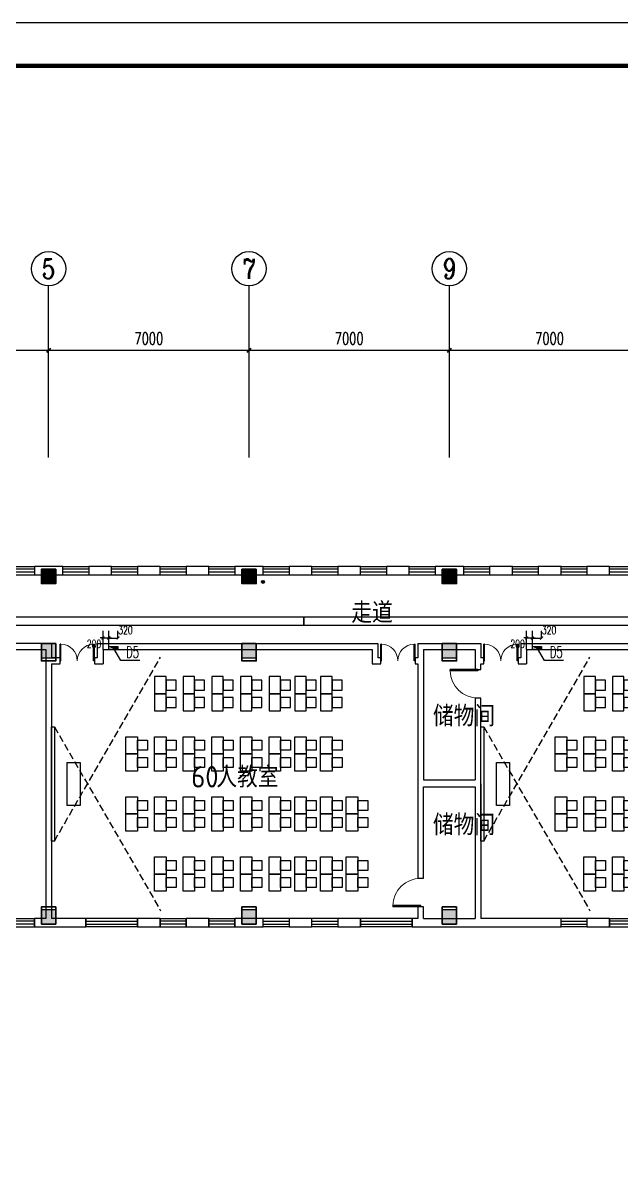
# Model space of a CAD drawing. Extents: x 0 to 302064749, y -59725395 to 1524223.
# Drawn here: x 209361080 to 211451080, y -15471782 to -11473410 of the extents above; entities that cross this region are included whole.
import ezdxf
from ezdxf.enums import TextEntityAlignment as Align

# ---------------------------------------------------------------- set-up
doc = ezdxf.new("R2010")
doc.units = 0
doc.header["$LTSCALE"] = 1000
doc.linetypes.add('DASH', pattern=[0.35, 0.25, -0.1])
for name, color, linetype in [('0-底图', 7, 'Continuous'), ('AXIS', 3, 'Continuous'), ('AXIS_TEXT', 7, 'Continuous'), ('BTTK', 7, 'Continuous'), ('CABLETRAY', 4, 'Continuous'), ('COLU', 7, 'Continuous'), ('COLU_HATCH', 251, 'Continuous'), ('DOOR_FIRE', 4, 'Continuous'), ('PUB_TEXT', 7, 'Continuous'), ('PUB_TITLE', 4, 'Continuous'), ('TEXT', 7, 'Continuous'), ('WALL', 2, 'Continuous'), ('WINDOW', 4, 'Continuous'), ('家具', 8, 'Continuous'), ('排水', 153, 'Continuous'), ('电洞建筑', 20, 'Continuous')]:
    doc.layers.add(name, color=color, linetype=linetype)
doc.layers.add('砼柱', color=2, linetype='Continuous', lineweight=35)
doc.styles.add('_TCH_AXIS', font='COMPLEX', dxfattribs={"bigfont": 'GBCBIG'})
doc.styles.add('_TEL_DIM', font='simplex.shx', dxfattribs={"width": 0.8, "height": 3.5, "bigfont": 'gbcbig.shx'})
doc.styles.add('A_DIM_T3', font='simplex.shx', dxfattribs={"width": 0.7, "bigfont": 'gbcbig.shx'})
doc.styles.add('COMPLEX', font='COMPLEX')
doc.styles.add('HZ(TK)', font='geniso.shx', dxfattribs={"width": 0.9, "bigfont": 'hztxt.shx'})
doc.styles.get("Standard").update_dxf_attribs({"font": 'geniso.shx', "bigfont": 'hztxt.shx'})
doc.dimstyles.new('_TCH_ARCH&&100', dxfattribs={"dimtxt": 280, "dimasz": 100, "dimexe": 250, "dimexo": 300, "dimgap": 135, "dimtad": 1, "dimdec": 0, "dimzin": 0, "dimdsep": 46, "dimtxsty": 'A_DIM_T3', "dimblk": 'ARCHTICK', "dimcen": 0.09, "dimclrt": 7, "dimazin": 2, "dimtfac": 1, "dimtdec": 0, "dimtix": 1, "dimtmove": 2, "dimatfit": 3, "dimfxl": 150, "dimtolj": 1, "dimtzin": 0, "dimarcsym": 0})
doc.dimstyles.new('_TCH_ARCH&&150', dxfattribs={"dimtxt": 420, "dimasz": 150, "dimexe": 375, "dimexo": 450, "dimgap": 202.5, "dimtad": 1, "dimdec": 0, "dimzin": 0, "dimdsep": 46, "dimtxsty": 'A_DIM_T3', "dimblk": 'ARCHTICK', "dimcen": 0.09, "dimclrt": 7, "dimazin": 2, "dimtfac": 1, "dimtdec": 0, "dimtix": 1, "dimtmove": 2, "dimatfit": 3, "dimfxl": 150, "dimtolj": 1, "dimtzin": 0, "dimarcsym": 0})

# ---------------------------------------------------------------- blocks, each defined once
blk = doc.blocks.new('vhtemplate_2020年新竖式图框_A0')
at = {"layer": 'PUB_TITLE', "color": 7}
blk.add_lwpolyline([(0, 0), (1189, 0), (1189, 841), (0, 841)], close=True, dxfattribs=at)
at = {"layer": 'PUB_TITLE', "const_width": 1}
blk.add_lwpolyline([(25, 10), (1179, 10), (1179, 831), (25, 831)], close=True, dxfattribs=at)
at = {"layer": 'BTTK', "color": 4, "style": 'HZ(TK)', "width": 0.9}
for tag, p in [('合作单位', (1144, 743.5)), ('建设单位', (1144, 209.5)), ('工程名称', (1144, 176.5)), ('子项名称', (1154, 160)), ('图纸名称', (1144, 141))]:
    blk.add_attdef(tag, text='', height=3.5, dxfattribs=at).set_placement(p, align=Align.MIDDLE_CENTER)
for tag, p in [('注册证书号', (1156.5, 309.01)), ('注册印章号', (1156.5, 301.01)), ('设计号', (1154, 193)), ('图别', (1137.75, 34)), ('图号', (1170.25, 34)), ('版本号', (1137.75, 26)), ('日期', (1170.25, 26))]:
    blk.add_attdef(tag, text='', height=3.5, dxfattribs=at).set_placement(p, align=Align.MIDDLE)
blk = doc.blocks.new('js')
at = {"layer": '家具', "linetype": 'DASH'}
for points in [[(569568, 805988), (573281, 812418)], [(569568, 809988), (573281, 803558)]]:
    blk.add_lwpolyline(points, dxfattribs=at)
at = {"layer": '家具'}
for points in [[(573068, 811738), (573068, 811138), (573468, 811138), (573468, 811738)], [(574068, 811738), (574068, 811138), (574468, 811138), (574468, 811738)], [(575068, 811738), (575068, 811138), (575468, 811138), (575468, 811738)], [(576068, 811738), (576068, 811138), (576468, 811138), (576468, 811738)], [(577068, 811738), (577068, 811138), (577468, 811138), (577468, 811738)], [(577968, 811738), (577968, 811138), (578368, 811138), (578368, 811738)], [(578868, 811738), (578868, 811138), (579268, 811138), (579268, 811738)], [(573468, 811613), (573468, 811263), (573818, 811263), (573818, 811613)], [(574468, 811613), (574468, 811263), (574818, 811263), (574818, 811613)], [(575468, 811613), (575468, 811263), (575818, 811263), (575818, 811613)], [(576468, 811613), (576468, 811263), (576818, 811263), (576818, 811613)], [(577468, 811613), (577468, 811263), (577818, 811263), (577818, 811613)], [(578368, 811613), (578368, 811263), (578718, 811263), (578718, 811613)], [(579268, 811613), (579268, 811263), (579618, 811263), (579618, 811613)], [(573068, 811138), (573068, 810538), (573468, 810538), (573468, 811138)], [(573468, 811013), (573468, 810663), (573818, 810663), (573818, 811013)], [(574068, 811138), (574068, 810538), (574468, 810538), (574468, 811138)], [(574468, 811013), (574468, 810663), (574818, 810663), (574818, 811013)], [(575068, 811138), (575068, 810538), (575468, 810538), (575468, 811138)], [(575468, 811013), (575468, 810663), (575818, 810663), (575818, 811013)], [(576068, 811138), (576068, 810538), (576468, 810538), (576468, 811138)], [(576468, 811013), (576468, 810663), (576818, 810663), (576818, 811013)], [(577068, 811138), (577068, 810538), (577468, 810538), (577468, 811138)], [(577468, 811013), (577468, 810663), (577818, 810663), (577818, 811013)], [(577968, 811138), (577968, 810538), (578368, 810538), (578368, 811138)], [(578368, 811013), (578368, 810663), (578718, 810663), (578718, 811013)], [(578868, 811138), (578868, 810538), (579268, 810538), (579268, 811138)], [(579268, 811013), (579268, 810663), (579618, 810663), (579618, 811013)], [(569468, 805988), (569468, 809988), (569568, 809988), (569568, 805988)], [(572068, 809038), (572068, 809638), (572468, 809638), (572468, 809038)], [(572468, 809163), (572468, 809513), (572818, 809513), (572818, 809163)], [(573068, 809038), (573068, 809638), (573468, 809638), (573468, 809038)], [(573468, 809163), (573468, 809513), (573818, 809513), (573818, 809163)], [(574068, 809038), (574068, 809638), (574468, 809638), (574468, 809038)], [(574468, 809163), (574468, 809513), (574818, 809513), (574818, 809163)], [(575068, 809038), (575068, 809638), (575468, 809638), (575468, 809038)], [(575468, 809163), (575468, 809513), (575818, 809513), (575818, 809163)], [(576068, 809038), (576068, 809638), (576468, 809638), (576468, 809038)], [(576468, 809163), (576468, 809513), (576818, 809513), (576818, 809163)], [(577068, 809038), (577068, 809638), (577468, 809638), (577468, 809038)], [(577468, 809163), (577468, 809513), (577818, 809513), (577818, 809163)], [(577968, 809038), (577968, 809638), (578368, 809638), (578368, 809038)], [(578368, 809163), (578368, 809513), (578718, 809513), (578718, 809163)], [(578868, 809038), (578868, 809638), (579268, 809638), (579268, 809038)], [(579268, 809163), (579268, 809513), (579618, 809513), (579618, 809163)], [(572068, 808438), (572068, 809038), (572468, 809038), (572468, 808438)], [(572468, 808563), (572468, 808913), (572818, 808913), (572818, 808563)], [(573068, 808438), (573068, 809038), (573468, 809038), (573468, 808438)], [(573468, 808563), (573468, 808913), (573818, 808913), (573818, 808563)], [(574068, 808438), (574068, 809038), (574468, 809038), (574468, 808438)], [(574468, 808563), (574468, 808913), (574818, 808913), (574818, 808563)], [(575068, 808438), (575068, 809038), (575468, 809038), (575468, 808438)], [(575468, 808563), (575468, 808913), (575818, 808913), (575818, 808563)], [(576068, 808438), (576068, 809038), (576468, 809038), (576468, 808438)], [(576468, 808563), (576468, 808913), (576818, 808913), (576818, 808563)], [(577068, 808438), (577068, 809038), (577468, 809038), (577468, 808438)], [(577468, 808563), (577468, 808913), (577818, 808913), (577818, 808563)], [(577968, 808438), (577968, 809038), (578368, 809038), (578368, 808438)], [(578368, 808563), (578368, 808913), (578718, 808913), (578718, 808563)], [(578868, 808438), (578868, 809038), (579268, 809038), (579268, 808438)], [(579268, 808563), (579268, 808913), (579618, 808913), (579618, 808563)], [(570018, 808738), (570468, 808738), (570468, 807238), (570018, 807238)], [(572068, 806938), (572068, 807538), (572468, 807538), (572468, 806938)], [(572468, 807063), (572468, 807413), (572818, 807413), (572818, 807063)], [(573068, 806938), (573068, 807538), (573468, 807538), (573468, 806938)], [(573468, 807063), (573468, 807413), (573818, 807413), (573818, 807063)], [(574068, 806938), (574068, 807538), (574468, 807538), (574468, 806938)], [(574468, 807063), (574468, 807413), (574818, 807413), (574818, 807063)], [(575068, 806938), (575068, 807538), (575468, 807538), (575468, 806938)], [(575468, 807063), (575468, 807413), (575818, 807413), (575818, 807063)], [(576068, 806938), (576068, 807538), (576468, 807538), (576468, 806938)], [(576468, 807063), (576468, 807413), (576818, 807413), (576818, 807063)], [(577068, 806938), (577068, 807538), (577468, 807538), (577468, 806938)], [(577468, 807063), (577468, 807413), (577818, 807413), (577818, 807063)], [(577968, 806938), (577968, 807538), (578368, 807538), (578368, 806938)], [(578368, 807063), (578368, 807413), (578718, 807413), (578718, 807063)], [(578868, 806938), (578868, 807538), (579268, 807538), (579268, 806938)], [(579268, 807063), (579268, 807413), (579618, 807413), (579618, 807063)], [(579768, 806938), (579768, 807538), (580168, 807538), (580168, 806938)], [(580168, 807063), (580168, 807413), (580518, 807413), (580518, 807063)], [(572068, 806338), (572068, 806938), (572468, 806938), (572468, 806338)], [(573068, 806338), (573068, 806938), (573468, 806938), (573468, 806338)], [(574068, 806338), (574068, 806938), (574468, 806938), (574468, 806338)], [(575068, 806338), (575068, 806938), (575468, 806938), (575468, 806338)], [(576068, 806338), (576068, 806938), (576468, 806938), (576468, 806338)], [(577068, 806338), (577068, 806938), (577468, 806938), (577468, 806338)], [(577968, 806338), (577968, 806938), (578368, 806938), (578368, 806338)], [(578868, 806338), (578868, 806938), (579268, 806938), (579268, 806338)], [(579768, 806338), (579768, 806938), (580168, 806938), (580168, 806338)], [(572468, 806463), (572468, 806813), (572818, 806813), (572818, 806463)], [(573468, 806463), (573468, 806813), (573818, 806813), (573818, 806463)], [(574468, 806463), (574468, 806813), (574818, 806813), (574818, 806463)], [(575468, 806463), (575468, 806813), (575818, 806813), (575818, 806463)], [(576468, 806463), (576468, 806813), (576818, 806813), (576818, 806463)], [(577468, 806463), (577468, 806813), (577818, 806813), (577818, 806463)], [(578368, 806463), (578368, 806813), (578718, 806813), (578718, 806463)], [(579268, 806463), (579268, 806813), (579618, 806813), (579618, 806463)], [(580168, 806463), (580168, 806813), (580518, 806813), (580518, 806463)], [(573068, 804838), (573068, 805438), (573468, 805438), (573468, 804838)], [(573468, 804963), (573468, 805313), (573818, 805313), (573818, 804963)], [(574068, 804838), (574068, 805438), (574468, 805438), (574468, 804838)], [(574468, 804963), (574468, 805313), (574818, 805313), (574818, 804963)], [(575068, 804838), (575068, 805438), (575468, 805438), (575468, 804838)], [(575468, 804963), (575468, 805313), (575818, 805313), (575818, 804963)], [(576068, 804838), (576068, 805438), (576468, 805438), (576468, 804838)], [(576468, 804963), (576468, 805313), (576818, 805313), (576818, 804963)], [(577068, 804838), (577068, 805438), (577468, 805438), (577468, 804838)], [(577468, 804963), (577468, 805313), (577818, 805313), (577818, 804963)], [(577968, 804838), (577968, 805438), (578368, 805438), (578368, 804838)], [(578368, 804963), (578368, 805313), (578718, 805313), (578718, 804963)], [(578868, 804838), (578868, 805438), (579268, 805438), (579268, 804838)], [(579268, 804963), (579268, 805313), (579618, 805313), (579618, 804963)], [(579768, 804838), (579768, 805438), (580168, 805438), (580168, 804838)], [(580168, 804963), (580168, 805313), (580518, 805313), (580518, 804963)], [(573068, 804238), (573068, 804838), (573468, 804838), (573468, 804238)], [(573468, 804363), (573468, 804713), (573818, 804713), (573818, 804363)], [(574068, 804238), (574068, 804838), (574468, 804838), (574468, 804238)], [(574468, 804363), (574468, 804713), (574818, 804713), (574818, 804363)], [(575068, 804238), (575068, 804838), (575468, 804838), (575468, 804238)], [(575468, 804363), (575468, 804713), (575818, 804713), (575818, 804363)], [(576068, 804238), (576068, 804838), (576468, 804838), (576468, 804238)], [(576468, 804363), (576468, 804713), (576818, 804713), (576818, 804363)], [(577068, 804238), (577068, 804838), (577468, 804838), (577468, 804238)], [(577468, 804363), (577468, 804713), (577818, 804713), (577818, 804363)], [(577968, 804238), (577968, 804838), (578368, 804838), (578368, 804238)], [(578368, 804363), (578368, 804713), (578718, 804713), (578718, 804363)], [(578868, 804238), (578868, 804838), (579268, 804838), (579268, 804238)], [(579268, 804363), (579268, 804713), (579618, 804713), (579618, 804363)], [(579768, 804238), (579768, 804838), (580168, 804838), (580168, 804238)], [(580168, 804363), (580168, 804713), (580518, 804713), (580518, 804363)]]:
    blk.add_lwpolyline(points, close=True, dxfattribs=at)
blk = doc.blocks.new('ng')
at = {"layer": '排水'}
for p, q in [((345991, 781358), (346091, 781358)), ((346041, 781408), (346041, 781308))]:
    blk.add_line(p, q, dxfattribs=at)
blk.add_circle((346041, 781358), 50, dxfattribs=at)
blk = doc.blocks.new('222222')
at = {"layer": 'COLU_HATCH'}
h = blk.add_hatch(color=256, dxfattribs=at)
h.dxf.hatch_style = 1
h.paths.add_polyline_path([(1257317, 1114141), (1257317, 1114591), (1256867, 1114591), (1256867, 1114141)])
h = blk.add_hatch(color=256, dxfattribs=at)
h.dxf.hatch_style = 1
h.paths.add_polyline_path([(1264317, 1114141), (1264317, 1114591), (1263867, 1114591), (1263867, 1114141)])
h = blk.add_hatch(color=256, dxfattribs=at)
h.dxf.hatch_style = 1
h.paths.add_polyline_path([(1271317, 1114141), (1271317, 1114591), (1270867, 1114591), (1270867, 1114141)])
h = blk.add_hatch(color=256, dxfattribs=at)
h.dxf.hatch_style = 1
h.paths.add_polyline_path([(1257342, 1111491), (1257342, 1111991), (1256842, 1111991), (1256842, 1111491)])
h = blk.add_hatch(color=256, dxfattribs=at)
h.dxf.hatch_style = 1
h.paths.add_polyline_path([(1264342, 1111491), (1264342, 1111991), (1263842, 1111991), (1263842, 1111491)])
h = blk.add_hatch(color=256, dxfattribs=at)
h.dxf.hatch_style = 1
h.paths.add_polyline_path([(1271342, 1111491), (1271342, 1111991), (1270842, 1111991), (1270842, 1111491)])
h = blk.add_hatch(color=256, dxfattribs=at)
h.dxf.hatch_style = 1
h.paths.add_polyline_path([(1257342, 1102191), (1257342, 1102691), (1256842, 1102691), (1256842, 1102191)])
h = blk.add_hatch(color=256, dxfattribs=at)
h.dxf.hatch_style = 1
h.paths.add_polyline_path([(1264342, 1102191), (1264342, 1102691), (1263842, 1102691), (1263842, 1102191)])
h = blk.add_hatch(color=256, dxfattribs=at)
h.dxf.hatch_style = 1
h.paths.add_polyline_path([(1271342, 1102191), (1271342, 1102691), (1270842, 1102691), (1270842, 1102191)])
at = {"layer": 'COLU'}
for points in [[(1257317, 1114141), (1257317, 1114591), (1256867, 1114591), (1256867, 1114141)], [(1264317, 1114141), (1264317, 1114591), (1263867, 1114591), (1263867, 1114141)], [(1271317, 1114141), (1271317, 1114591), (1270867, 1114591), (1270867, 1114141)], [(1257342, 1111491), (1257342, 1111991), (1256842, 1111991), (1256842, 1111491)], [(1264342, 1111491), (1264342, 1111991), (1263842, 1111991), (1263842, 1111491)], [(1271342, 1111491), (1271342, 1111991), (1270842, 1111991), (1270842, 1111491)], [(1257342, 1102191), (1257342, 1102691), (1256842, 1102691), (1256842, 1102191)], [(1264342, 1102191), (1264342, 1102691), (1263842, 1102691), (1263842, 1102191)], [(1271342, 1102191), (1271342, 1102691), (1270842, 1102691), (1270842, 1102191)]]:
    blk.add_lwpolyline(points, close=True, dxfattribs=at)
blk = doc.blocks.new('_AXISO')
blk.add_circle((0, 0), 0.5)
at = {"layer": 'AXIS_TEXT', "style": 'COMPLEX', "width": 1.041667}
blk.add_attdef('A', text='', height=0.56, dxfattribs=at).set_placement((-0.25, -0.28), (0.25, -0.28), align=Align.FIT)
blk = doc.blocks.new('sad')
at = {"layer": '砼柱', "lineweight": 35}
for points in [[(2835458, 591356), (2834958, 591356), (2834958, 590856), (2835458, 590856)], [(2842458, 591356), (2841958, 591356), (2841958, 590856), (2842458, 590856)], [(2849458, 591356), (2848958, 591356), (2848958, 590856), (2849458, 590856)], [(2835458, 588756), (2834958, 588756), (2834958, 588156), (2835458, 588156)], [(2842458, 588756), (2841958, 588756), (2841958, 588156), (2842458, 588156)], [(2849458, 588756), (2848958, 588756), (2848958, 588156), (2849458, 588156)], [(2835458, 579556), (2834958, 579556), (2834958, 578956), (2835458, 578956)], [(2842458, 579556), (2841958, 579556), (2841958, 578956), (2842458, 578956)], [(2849458, 579556), (2848958, 579556), (2848958, 578956), (2849458, 578956)]]:
    blk.add_lwpolyline(points, close=True, dxfattribs=at)
blk = doc.blocks.new('A$C70683537')
at = {"layer": 'TEXT'}
blk.add_blockref('sad', (-2821208, -503056), dxfattribs=at)
blk = doc.blocks.new('_ArchTick')
at = {"color": 0, "linetype": 'ByBlock', "const_width": 0.4}
blk.add_lwpolyline([(-0.5, -0.5), (0.5, 0.5)], dxfattribs=at)
blk = doc.blocks.new('*D862')
at = {"layer": 'AXIS', "color": 0, "lineweight": -2, "transparency": 16777216}
for p, q in [((1069211, -98243), (1069211, -94568)), ((1076211, -98243), (1076211, -94568)), ((1069211, -94943), (1076211, -94943))]:
    blk.add_line(p, q, dxfattribs=at)
at = {"layer": 'Defpoints', "color": 0, "transparency": 16777216}
for p in [(1076211, -94943), (1069211, -98693), (1076211, -98693)]:
    blk.add_point(p, dxfattribs=at)
at = {"layer": 'AXIS', "color": 0, "lineweight": -2, "transparency": 16777216, "xscale": 150, "yscale": 150, "zscale": 150, "rotation": 180}
blk.add_blockref('_ArchTick', (1069211, -94943), dxfattribs=at)
at = {"layer": 'AXIS', "color": 0, "lineweight": -2, "transparency": 16777216, "xscale": 150, "yscale": 150, "zscale": 150}
blk.add_blockref('_ArchTick', (1076211, -94943), dxfattribs=at)
at = {"layer": 'AXIS', "color": 7, "transparency": 16777216, "insert": (1072711, -94531), "char_height": 420, "attachment_point": 5, "style": 'A_DIM_T3'}
blk.add_mtext('\\A1;7000', dxfattribs=at)
blk = doc.blocks.new('*D863')
at = {"layer": 'AXIS', "color": 0, "lineweight": -2, "transparency": 16777216}
for p, q in [((1076211, -98243), (1076211, -94568)), ((1083211, -98243), (1083211, -94568)), ((1076211, -94943), (1083211, -94943))]:
    blk.add_line(p, q, dxfattribs=at)
at = {"layer": 'Defpoints', "color": 0, "transparency": 16777216}
for p in [(1083211, -94943), (1076211, -98693), (1083211, -98693)]:
    blk.add_point(p, dxfattribs=at)
at = {"layer": 'AXIS', "color": 0, "lineweight": -2, "transparency": 16777216, "xscale": 150, "yscale": 150, "zscale": 150, "rotation": 180}
blk.add_blockref('_ArchTick', (1076211, -94943), dxfattribs=at)
at = {"layer": 'AXIS', "color": 0, "lineweight": -2, "transparency": 16777216, "xscale": 150, "yscale": 150, "zscale": 150}
blk.add_blockref('_ArchTick', (1083211, -94943), dxfattribs=at)
at = {"layer": 'AXIS', "color": 7, "transparency": 16777216, "insert": (1079711, -94531), "char_height": 420, "attachment_point": 5, "style": 'A_DIM_T3'}
blk.add_mtext('\\A1;7000', dxfattribs=at)
blk = doc.blocks.new('*D864')
at = {"layer": 'AXIS', "color": 0, "lineweight": -2, "transparency": 16777216}
for p, q in [((1083211, -98243), (1083211, -94568)), ((1090211, -98243), (1090211, -94568)), ((1083211, -94943), (1090211, -94943))]:
    blk.add_line(p, q, dxfattribs=at)
at = {"layer": 'Defpoints', "color": 0, "transparency": 16777216}
for p in [(1090211, -94943), (1083211, -98693), (1090211, -98693)]:
    blk.add_point(p, dxfattribs=at)
at = {"layer": 'AXIS', "color": 0, "lineweight": -2, "transparency": 16777216, "xscale": 150, "yscale": 150, "zscale": 150, "rotation": 180}
blk.add_blockref('_ArchTick', (1083211, -94943), dxfattribs=at)
at = {"layer": 'AXIS', "color": 0, "lineweight": -2, "transparency": 16777216, "xscale": 150, "yscale": 150, "zscale": 150}
blk.add_blockref('_ArchTick', (1090211, -94943), dxfattribs=at)
at = {"layer": 'AXIS', "color": 7, "transparency": 16777216, "insert": (1086711, -94531), "char_height": 420, "attachment_point": 5, "style": 'A_DIM_T3'}
blk.add_mtext('\\A1;7000', dxfattribs=at)
blk = doc.blocks.new('*D865')
at = {"layer": 'AXIS', "color": 0, "lineweight": -2, "transparency": 16777216}
for p, q in [((1090211, -98243), (1090211, -94568)), ((1097211, -98243), (1097211, -94568)), ((1090211, -94943), (1097211, -94943))]:
    blk.add_line(p, q, dxfattribs=at)
at = {"layer": 'Defpoints', "color": 0, "transparency": 16777216}
for p in [(1097211, -94943), (1090211, -98693), (1097211, -98693)]:
    blk.add_point(p, dxfattribs=at)
at = {"layer": 'AXIS', "color": 0, "lineweight": -2, "transparency": 16777216, "xscale": 150, "yscale": 150, "zscale": 150, "rotation": 180}
blk.add_blockref('_ArchTick', (1090211, -94943), dxfattribs=at)
at = {"layer": 'AXIS', "color": 0, "lineweight": -2, "transparency": 16777216, "xscale": 150, "yscale": 150, "zscale": 150}
blk.add_blockref('_ArchTick', (1097211, -94943), dxfattribs=at)
at = {"layer": 'AXIS', "color": 7, "transparency": 16777216, "insert": (1093711, -94531), "char_height": 420, "attachment_point": 5, "style": 'A_DIM_T3'}
blk.add_mtext('\\A1;7000', dxfattribs=at)
blk = doc.blocks.new('$WINLIB2D$00000001')
at = {"color": 0}
for points in [[(-0.5, 0.5), (-0.5, -0.5)], [(-0.5, 0.5), (0.5, 0.5)], [(0.5, -0.5), (0.5, 0.5)], [(0.5, 0.167), (-0.5, 0.167)], [(0.5, -0.167), (-0.5, -0.167)], [(-0.5, -0.5), (0.5, -0.5)]]:
    blk.add_lwpolyline(points, dxfattribs=at)
blk = doc.blocks.new('$DorLib2D$00000001')
for p, q in [((0.45, 0.975), (0.5, 0.975)), ((0.45, 0), (0.45, 0.975)), ((0.5, 0), (0.5, 0.975)), ((0.5, 0), (0.45, 0))]:
    blk.add_line(p, q)
at = {"lineweight": 13}
blk.add_arc((0.475, 0), 0.975, 91.4693, 180, dxfattribs=at)
blk = doc.blocks.new('$DorLib2D$00000002')
for p, q in [((-0.5, 0), (-0.5, 0.4875)), ((-0.475, 0.4875), (-0.5, 0.4875)), ((-0.475, 0), (-0.475, 0.4875)), ((0.475, 0), (0.475, 0.4875)), ((0.475, 0.4875), (0.5, 0.4875)), ((0.5, 0), (0.5, 0.4875)), ((-0.5, 0), (-0.475, 0)), ((0.5, 0), (0.475, 0))]:
    blk.add_line(p, q)
at = {"lineweight": 13}
for centre, start, end in [((-0.4875, 0), 0, 88.53072), ((0.4875, 0), 91.46928, 180)]:
    blk.add_arc(centre, 0.4875, start, end, dxfattribs=at)
blk = doc.blocks.new('*D994')
at = {"layer": 'Defpoints', "color": 0, "transparency": 16777216}
for p in [(2076028, -135778), (2075708, -136075), (2076028, -136075)]:
    blk.add_point(p, dxfattribs=at)
at = {"layer": '电洞建筑', "color": 0, "lineweight": -2, "transparency": 16777216}
for p, q in [((2075708, -135775), (2075708, -135528)), ((2076028, -135775), (2076028, -135528)), ((2075708, -135778), (2076028, -135778))]:
    blk.add_line(p, q, dxfattribs=at)
at = {"layer": '电洞建筑', "color": 0, "lineweight": -2, "transparency": 16777216, "xscale": 100, "yscale": 100, "zscale": 100, "rotation": 180}
blk.add_blockref('_ArchTick', (2075708, -135778), dxfattribs=at)
at = {"layer": '电洞建筑', "color": 0, "lineweight": -2, "transparency": 16777216, "xscale": 100, "yscale": 100, "zscale": 100}
blk.add_blockref('_ArchTick', (2076028, -135778), dxfattribs=at)
at = {"layer": '电洞建筑', "color": 7, "transparency": 16777216, "insert": (2076292, -135502), "char_height": 280, "attachment_point": 5, "style": 'A_DIM_T3'}
blk.add_mtext('\\A1;320', dxfattribs=at)
blk = doc.blocks.new('*D995')
at = {"layer": 'Defpoints', "color": 0, "transparency": 16777216}
for p in [(2090828, -135778), (2090508, -136075), (2090828, -136075)]:
    blk.add_point(p, dxfattribs=at)
at = {"layer": '电洞建筑', "color": 0, "lineweight": -2, "transparency": 16777216}
for p, q in [((2090508, -135775), (2090508, -135528)), ((2090828, -135775), (2090828, -135528)), ((2090508, -135778), (2090828, -135778))]:
    blk.add_line(p, q, dxfattribs=at)
at = {"layer": '电洞建筑', "color": 0, "lineweight": -2, "transparency": 16777216, "xscale": 100, "yscale": 100, "zscale": 100, "rotation": 180}
blk.add_blockref('_ArchTick', (2090508, -135778), dxfattribs=at)
at = {"layer": '电洞建筑', "color": 0, "lineweight": -2, "transparency": 16777216, "xscale": 100, "yscale": 100, "zscale": 100}
blk.add_blockref('_ArchTick', (2090828, -135778), dxfattribs=at)
at = {"layer": '电洞建筑', "color": 7, "transparency": 16777216, "insert": (2091092, -135502), "char_height": 280, "attachment_point": 5, "style": 'A_DIM_T3'}
blk.add_mtext('\\A1;320', dxfattribs=at)
blk = doc.blocks.new('*D1101')
at = {"layer": 'Defpoints', "color": 0, "transparency": 16777216}
for p in [(2075708, -135775), (2075508, -136475), (2075708, -136475)]:
    blk.add_point(p, dxfattribs=at)
at = {"layer": '电洞建筑', "color": 0, "lineweight": -2, "transparency": 16777216}
for p, q in [((2075508, -136175), (2075508, -135525)), ((2075708, -136175), (2075708, -135525)), ((2075508, -135775), (2075408, -135775)), ((2075508, -135775), (2075708, -135775)), ((2075708, -135775), (2075808, -135775))]:
    blk.add_line(p, q, dxfattribs=at)
at = {"layer": '电洞建筑', "color": 0, "lineweight": -2, "transparency": 16777216, "xscale": 100, "yscale": 100, "zscale": 100}
blk.add_blockref('_ArchTick', (2075508, -135775), dxfattribs=at)
at = {"layer": '电洞建筑', "color": 0, "lineweight": -2, "transparency": 16777216, "xscale": 100, "yscale": 100, "zscale": 100, "rotation": 180}
blk.add_blockref('_ArchTick', (2075708, -135775), dxfattribs=at)
at = {"layer": '电洞建筑', "color": 7, "transparency": 16777216, "insert": (2075192, -135984), "char_height": 280, "attachment_point": 5, "style": 'A_DIM_T3'}
blk.add_mtext('\\A1;200', dxfattribs=at)
blk = doc.blocks.new('*D1102')
at = {"layer": 'Defpoints', "color": 0, "transparency": 16777216}
for p in [(2090508, -135775), (2090308, -136475), (2090508, -136475)]:
    blk.add_point(p, dxfattribs=at)
at = {"layer": '电洞建筑', "color": 0, "lineweight": -2, "transparency": 16777216}
for p, q in [((2090308, -136175), (2090308, -135525)), ((2090508, -136175), (2090508, -135525)), ((2090308, -135775), (2090208, -135775)), ((2090308, -135775), (2090508, -135775)), ((2090508, -135775), (2090608, -135775))]:
    blk.add_line(p, q, dxfattribs=at)
at = {"layer": '电洞建筑', "color": 0, "lineweight": -2, "transparency": 16777216, "xscale": 100, "yscale": 100, "zscale": 100}
blk.add_blockref('_ArchTick', (2090308, -135775), dxfattribs=at)
at = {"layer": '电洞建筑', "color": 0, "lineweight": -2, "transparency": 16777216, "xscale": 100, "yscale": 100, "zscale": 100, "rotation": 180}
blk.add_blockref('_ArchTick', (2090508, -135775), dxfattribs=at)
at = {"layer": '电洞建筑', "color": 7, "transparency": 16777216, "insert": (2089992, -135984), "char_height": 280, "attachment_point": 5, "style": 'A_DIM_T3'}
blk.add_mtext('\\A1;200', dxfattribs=at)
blk = doc.blocks.new('jgfjh')
at = {"layer": 'AXIS'}
for p, q in [((1076211.3, -98693.4), (1076211.3, -92693.4)), ((1083211.3, -98693.4), (1083211.3, -92693.4)), ((1090211.3, -98693.4), (1090211.3, -92693.4))]:
    blk.add_line(p, q, dxfattribs=at)
at = {"layer": 'WALL'}
for p, q in [((1076711.3, -102493.4), (1075711.3, -102493.4)), ((1075711.3, -102493.4), (1075711.3, -102793.4)), ((1076711.3, -102793.4), (1076711.3, -102493.4)), ((1078411.3, -102493.4), (1077611.3, -102493.4)), ((1077611.3, -102493.4), (1077611.3, -102793.4)), ((1078411.3, -102793.4), (1078411.3, -102493.4)), ((1080111.3, -102493.4), (1079311.3, -102493.4)), ((1079311.3, -102493.4), (1079311.3, -102793.4)), ((1080111.3, -102793.4), (1080111.3, -102493.4)), ((1081811.3, -102493.4), (1081011.3, -102493.4)), ((1081011.3, -102493.4), (1081011.3, -102793.4)), ((1081811.3, -102793.4), (1081811.3, -102493.4)), ((1083711.3, -102493.4), (1082711.3, -102493.4)), ((1082711.3, -102493.4), (1082711.3, -102793.4)), ((1083711.3, -102793.4), (1083711.3, -102493.4)), ((1085411.3, -102493.4), (1084611.3, -102493.4)), ((1084611.3, -102493.4), (1084611.3, -102793.4)), ((1085411.3, -102793.4), (1085411.3, -102493.4)), ((1087111.3, -102493.4), (1086311.3, -102493.4)), ((1086311.3, -102493.4), (1086311.3, -102793.4)), ((1087111.3, -102793.4), (1087111.3, -102493.4)), ((1088811.3, -102493.4), (1088011.3, -102493.4)), ((1088011.3, -102493.4), (1088011.3, -102793.4)), ((1088811.3, -102793.4), (1088811.3, -102493.4)), ((1090711.3, -102493.4), (1089711.3, -102493.4)), ((1089711.3, -102493.4), (1089711.3, -102793.4)), ((1090711.3, -102793.4), (1090711.3, -102493.4)), ((1092411.3, -102493.4), (1091611.3, -102493.4)), ((1091611.3, -102493.4), (1091611.3, -102793.4)), ((1092411.3, -102793.4), (1092411.3, -102493.4)), ((1094111.3, -102493.4), (1093311.3, -102493.4)), ((1093311.3, -102493.4), (1093311.3, -102793.4)), ((1094111.3, -102793.4), (1094111.3, -102493.4)), ((1095811.3, -102493.4), (1095011.3, -102493.4)), ((1095011.3, -102493.4), (1095011.3, -102793.4)), ((1095811.3, -102793.4), (1095811.3, -102493.4)), ((1075711.3, -102793.4), (1076711.3, -102793.4)), ((1077611.3, -102793.4), (1078411.3, -102793.4)), ((1079311.3, -102793.4), (1080111.3, -102793.4)), ((1081011.3, -102793.4), (1081811.3, -102793.4)), ((1082711.3, -102793.4), (1083711.3, -102793.4)), ((1084611.3, -102793.4), (1085411.3, -102793.4)), ((1086311.3, -102793.4), (1087111.3, -102793.4)), ((1088011.3, -102793.4), (1088811.3, -102793.4)), ((1089711.3, -102793.4), (1090711.3, -102793.4)), ((1091611.3, -102793.4), (1092411.3, -102793.4)), ((1093311.3, -102793.4), (1094111.3, -102793.4)), ((1095011.3, -102793.4), (1095811.3, -102793.4)), ((1076311.3, -105193.4), (1072061.3, -105193.4)), ((1072061.3, -105393.4), (1076111.3, -105393.4)), ((1076111.3, -105393.4), (1076111.3, -105793.4)), ((1076311.3, -105193.4), (1076311.3, -105693.4)), ((1077911.3, -105193.4), (1087711.3, -105193.4)), ((1077911.3, -105193.4), (1077911.3, -105693.4)), ((1078111.3, -105393.4), (1087511.3, -105393.4)), ((1078111.3, -105393.4), (1078111.3, -105693.4)), ((1087511.3, -105393.4), (1087511.3, -105893.4)), ((1087711.3, -105193.4), (1087711.3, -105693.4)), ((1089111.3, -105193.4), (1091311.3, -105193.4)), ((1089111.3, -105193.4), (1089111.3, -105693.4)), ((1089311.3, -105393.4), (1091111.3, -105393.4)), ((1089311.3, -105393.4), (1089311.3, -105793.4)), ((1091111.3, -105393.4), (1091111.3, -105793.4)), ((1091311.3, -105193.4), (1091311.3, -105693.4)), ((1092711.3, -105193.4), (1102511.3, -105193.4)), ((1092711.3, -105193.4), (1092711.3, -105693.4)), ((1092911.3, -105393.4), (1102311.3, -105393.4)), ((1092911.3, -105393.4), (1092911.3, -105893.4)), ((1076111.3, -105793.4), (1076111.3, -114793.4)), ((1076611.3, -105693.4), (1076311.3, -105693.4)), ((1076311.3, -105893.4), (1076611.3, -105893.4)), ((1076311.3, -105893.4), (1076311.3, -114793.4)), ((1076611.3, -105893.4), (1076611.3, -105693.4)), ((1077911.3, -105693.4), (1077811.3, -105693.4)), ((1077811.3, -105693.4), (1077811.3, -105893.4)), ((1077811.3, -105893.4), (1078011.3, -105893.4)), ((1078011.3, -105893.4), (1078111.3, -105893.4)), ((1078111.3, -105693.4), (1078111.3, -105693.4)), ((1078111.3, -105693.4), (1078111.3, -105893.4)), ((1087511.3, -105893.4), (1087811.3, -105893.4)), ((1087811.3, -105693.4), (1087711.3, -105693.4)), ((1087811.3, -105893.4), (1087811.3, -105693.4)), ((1089111.3, -105693.4), (1089011.3, -105693.4)), ((1089011.3, -105693.4), (1089011.3, -105893.4)), ((1089011.3, -105893.4), (1089111.3, -105893.4)), ((1089111.3, -105893.4), (1089111.3, -110094.8)), ((1089311.3, -105793.4), (1089311.3, -109954.8)), ((1091111.3, -105793.4), (1091111.3, -106093.4)), ((1091411.3, -105693.4), (1091311.3, -105693.4)), ((1091311.3, -105893.4), (1091411.3, -105893.4)), ((1091311.3, -106093.4), (1091311.3, -105893.4)), ((1091411.3, -105893.4), (1091411.3, -105693.4)), ((1092711.3, -105693.4), (1092611.3, -105693.4)), ((1092611.3, -105693.4), (1092611.3, -105893.4)), ((1092611.3, -105893.4), (1092911.3, -105893.4)), ((1091111.3, -106093.4), (1091311.3, -106093.4)), ((1091311.3, -107093.4), (1091111.3, -107093.4)), ((1091111.3, -107093.4), (1091111.3, -109954.8)), ((1091311.3, -110094.8), (1091311.3, -107093.4)), ((1089311.3, -109954.8), (1091111.3, -109954.8)), ((1089111.3, -110094.8), (1089111.3, -113393.4)), ((1089311.3, -110194.8), (1091111.3, -110194.8)), ((1089311.3, -113393.4), (1089311.3, -110194.8)), ((1091111.3, -110194.8), (1091111.3, -114793.4)), ((1091311.3, -110094.8), (1091311.3, -114793.4)), ((1089111.3, -113393.4), (1089311.3, -113393.4)), ((1089311.3, -114393.4), (1089111.3, -114393.4)), ((1089111.3, -114393.4), (1089111.3, -114793.4)), ((1089311.3, -114793.4), (1089311.3, -114393.4)), ((1076111.3, -114793.4), (1075711.3, -114793.4)), ((1075711.3, -114793.4), (1075711.3, -115093.4)), ((1075711.3, -115093.4), (1076211.3, -115093.4)), ((1076211.3, -115093.4), (1077511.3, -115093.4)), ((1077511.3, -114793.4), (1076311.3, -114793.4)), ((1077511.3, -115093.4), (1077511.3, -114793.4)), ((1080111.3, -114793.4), (1079311.3, -114793.4)), ((1079311.3, -114793.4), (1079311.3, -115093.4)), ((1079311.3, -115093.4), (1080111.3, -115093.4)), ((1080111.3, -115093.4), (1080111.3, -114793.4)), ((1081811.3, -114793.4), (1081011.3, -114793.4)), ((1081011.3, -114793.4), (1081011.3, -115093.4)), ((1081011.3, -115093.4), (1081811.3, -115093.4)), ((1081811.3, -115093.4), (1081811.3, -114793.4)), ((1083711.3, -114793.4), (1082711.3, -114793.4)), ((1082711.3, -114793.4), (1082711.3, -115093.4)), ((1082711.3, -115093.4), (1083711.3, -115093.4)), ((1083711.3, -115093.4), (1083711.3, -114793.4)), ((1085411.3, -114793.4), (1084611.3, -114793.4)), ((1084611.3, -114793.4), (1084611.3, -115093.4)), ((1084611.3, -115093.4), (1085411.3, -115093.4)), ((1085411.3, -115093.4), (1085411.3, -114793.4)), ((1087111.3, -114793.4), (1086311.3, -114793.4)), ((1086311.3, -114793.4), (1086311.3, -115093.4)), ((1086311.3, -115093.4), (1087111.3, -115093.4)), ((1087111.3, -115093.4), (1087111.3, -114793.4)), ((1089111.3, -114793.4), (1088911.3, -114793.4)), ((1088911.3, -114793.4), (1088911.3, -115093.4)), ((1088911.3, -115093.4), (1089211.3, -115093.4)), ((1089211.3, -115093.4), (1091211.3, -115093.4)), ((1089311.3, -114793.4), (1091111.3, -114793.4)), ((1091211.3, -115093.4), (1094111.3, -115093.4)), ((1094111.3, -114793.4), (1091311.3, -114793.4)), ((1094111.3, -115093.4), (1094111.3, -114793.4)), ((1095811.3, -114793.4), (1095011.3, -114793.4)), ((1095011.3, -114793.4), (1095011.3, -115093.4)), ((1095011.3, -115093.4), (1095811.3, -115093.4)), ((1095811.3, -115093.4), (1095811.3, -114793.4))]:
    blk.add_line(p, q, dxfattribs=at)
for name, p in [('222222', (-180880.7, -1217184.4)), ('A$C70683537', (1062211.3, -190893.4))]:
    blk.add_blockref(name, p)
at = {"layer": 'AXIS'}
ref = blk.add_blockref('_AXISO', (1076211.3, -92093.4), dxfattribs=dict(at, xscale=1200, yscale=1200, zscale=1200))
ref.add_attrib('A', '5', dxfattribs={"layer": 'AXIS_TEXT', "height": 698.9, "style": '_TCH_AXIS'}).set_placement((1075978.3, -92442.9), (1076444.3, -92442.9), align=Align.FIT)
ref = blk.add_blockref('_AXISO', (1083211.3, -92093.4), dxfattribs=dict(at, xscale=1200, yscale=1200, zscale=1200))
ref.add_attrib('A', '7', dxfattribs={"layer": 'AXIS_TEXT', "height": 698.9, "style": '_TCH_AXIS'}).set_placement((1082978.3, -92442.9), (1083444.3, -92442.9), align=Align.FIT)
ref = blk.add_blockref('_AXISO', (1090211.3, -92093.4), dxfattribs=dict(at, xscale=1200, yscale=1200, zscale=1200))
ref.add_attrib('A', '9', dxfattribs={"layer": 'AXIS_TEXT', "height": 714.2, "style": '_TCH_AXIS', "width": 0.928571}).set_placement((1089990.2, -92450.5), (1090432.4, -92450.5), align=Align.FIT)
at = {"layer": 'DOOR_FIRE', "yscale": -1000, "zscale": 200}
for p, xscale, rotation in [((1091211.3, -106593.4), -1000, 269.9999999996713), ((1089211.3, -113893.4), 1000, 270.0000000003295)]:
    blk.add_blockref('$DorLib2D$00000001', p, dxfattribs=dict(at, xscale=xscale, rotation=rotation))
at = {"layer": 'WINDOW'}
for name, p, xscale, yscale, zscale, rotation in [('$WINLIB2D$00000001', (1075261.3, -102643.4), 900, -300, 300, 1.639357967310386e-08), ('$WINLIB2D$00000001', (1077161.3, -102643.4), 900, -300, 300, 1.639357967310386e-08), ('$WINLIB2D$00000001', (1078861.3, -102643.4), 900, -300, 300, 1.639357967310386e-08), ('$WINLIB2D$00000001', (1080561.3, -102643.4), 900, -300, 300, 1.639357967310386e-08), ('$WINLIB2D$00000001', (1082261.3, -102643.4), 900, -300, 300, 1.639357967310386e-08), ('$WINLIB2D$00000001', (1084161.3, -102643.4), 900, -300, 300, 1.639357967310386e-08), ('$WINLIB2D$00000001', (1085861.3, -102643.4), 900, -300, 300, 1.639357967310386e-08), ('$WINLIB2D$00000001', (1087561.3, -102643.4), 900, -300, 300, 1.639357967310386e-08), ('$WINLIB2D$00000001', (1089261.3, -102643.4), 900, -300, 300, 1.639357967310386e-08), ('$WINLIB2D$00000001', (1091161.3, -102643.4), 900, -300, 300, 1.639357967310386e-08), ('$WINLIB2D$00000001', (1092861.3, -102643.4), 900, -300, 300, 1.639357967310386e-08), ('$WINLIB2D$00000001', (1094561.3, -102643.4), 900, -300, 300, 1.639357967310386e-08), ('$WINLIB2D$00000001', (1096261.3, -102643.4), 900, -300, 300, 1.639357967310386e-08), ('$DorLib2D$00000002', (1077211.3, -105793.4), -1200, 1200, 200, 1.580815478519071e-08), ('$DorLib2D$00000002', (1088411.3, -105793.4), -1200, -1200, 200, 179.9999999822117), ('$DorLib2D$00000002', (1092011.3, -105793.4), -1200, 1200, 200, 1.778833080834374e-08), ('$WINLIB2D$00000001', (1075261.3, -114943.4), 900, 300, 300, 1.58119641583691e-08), ('$WINLIB2D$00000001', (1078411.3, -114943.4), -1800, -300, 300, 1.581175190779049e-08), ('$WINLIB2D$00000001', (1080561.3, -114943.4), 900, 300, 300, 1.581174426474509e-08), ('$WINLIB2D$00000001', (1082261.3, -114943.4), 900, 300, 300, 1.581174426474509e-08), ('$WINLIB2D$00000001', (1084161.3, -114943.4), -900, 300, 300, 1.581175190779049e-08), ('$WINLIB2D$00000001', (1085861.3, -114943.4), -900, 300, 300, 1.581175190779049e-08), ('$WINLIB2D$00000001', (1088011.3, -114943.4), -1800, -300, 300, 1.581175190779049e-08), ('$WINLIB2D$00000001', (1094561.3, -114943.4), -900, 300, 300, 1.581167197173272e-08), ('$WINLIB2D$00000001', (1096261.3, -114943.4), 900, 300, 300, 1.581168984559913e-08)]:
    blk.add_blockref(name, p, dxfattribs=dict(at, xscale=xscale, yscale=yscale, zscale=zscale, rotation=rotation))
at = {"layer": '家具'}
for p in [(506843.1, -918081.8), (521843.1, -918081.8)]:
    blk.add_blockref('js', p, dxfattribs=at)
at = {"layer": '排水'}
blk.add_blockref('ng', (737657.6, -884393.6), dxfattribs=at)
at = {"layer": 'PUB_TEXT'}
for s, height, p in [('走道', 723.4, (1086788.3, -104471.8)), ('储物间', 723.4, (1089637.1, -108086.4)), ('60', 750, (1081196, -110220.5)), ('人教室', 723.4, (1082071, -110220.5)), ('储物间', 723.4, (1089637.1, -111889.3))]:
    blk.add_text(s, height=height, dxfattribs=at).set_placement(p)
at = {"layer": 'AXIS'}
for p1, p2, picture, middle in [((1069211.3, -98693.4), (1076211.3, -98693.4), '*D862', (1072711.3, -94530.9)), ((1076211.3, -98693.4), (1083211.3, -98693.4), '*D863', (1079711.3, -94530.9)), ((1083211.3, -98693.4), (1090211.3, -98693.4), '*D864', (1086711.3, -94530.9)), ((1090211.3, -98693.4), (1097211.3, -98693.4), '*D865', (1093711.3, -94530.9))]:
    dim = blk.add_aligned_dim(p1=p1, p2=p2, distance=3750, dimstyle='_TCH_ARCH&&150', dxfattribs=at)
    dim.commit()
    dim.dimension.update_dxf_attribs({"geometry": picture, "text_midpoint": middle})
blk = doc.blocks.new('1#教学楼-电提建筑结构')
at = {"layer": '电洞建筑', "linetype": 'ByBlock'}
h = blk.add_hatch(dxfattribs=at)
h.set_pattern_fill('ANSI31', color=256, scale=100, angle=449.99971, style=0)
h.set_pattern_definition([(134.9997147, (1835454.689, -497914.35), (-8.83887878, -8.83879075), [])])
h.paths.add_polyline_path([(2075708.1, -136075.4), (2076028.1, -136175.4), (2076028.1, -136075.4)])
h = blk.add_hatch(dxfattribs=at)
h.set_pattern_fill('ANSI31', color=256, scale=100, angle=449.99971, style=0)
h.set_pattern_definition([(134.9997147, (1850254.689, -497914.35), (-8.83887878, -8.83879075), [])])
h.paths.add_polyline_path([(2090508.1, -136075.4), (2090828.1, -136175.4), (2090828.1, -136075.4)])
at = {"layer": 'CABLETRAY'}
for p, q in [((2068085.8, -135042.8), (2082524.8, -135042.8)), ((2082524.8, -135042.8), (2082524.8, -135342.8)), ((2082524.8, -135342.8), (2082524.8, -135042.8)), ((2082524.8, -135042.8), (2117985, -135042.8)), ((2082524.8, -135342.8), (2068085.8, -135342.8)), ((2117985, -135342.8), (2082524.8, -135342.8))]:
    blk.add_line(p, q, dxfattribs=at)
at = {"layer": '电洞建筑', "linetype": 'ByBlock'}
for p, q in [((2076028.1, -136175.4), (2075708.1, -136075.4)), ((2090828.1, -136175.4), (2090508.1, -136075.4))]:
    blk.add_line(p, q, dxfattribs=at)
at = {"layer": '电洞建筑'}
for p, q in [((2076135.3, -136562.8, 0), (2075888.4, -136142.1, 0)), ((2090935.3, -136562.8, 0), (2090688.4, -136142.1, 0)), ((2076790.6, -136562.8, 0), (2076135.3, -136562.8, 0)), ((2091590.6, -136562.8, 0), (2090935.3, -136562.8, 0))]:
    blk.add_line(p, q, dxfattribs=at)
for points in [[(2076028.1, -136175.4), (2075708.1, -136175.4), (2075708.1, -136075.4), (2076028.1, -136075.4)], [(2090828.1, -136175.4), (2090508.1, -136175.4), (2090508.1, -136075.4), (2090828.1, -136075.4)]]:
    blk.add_lwpolyline(points, close=True, dxfattribs=at)
at = {"layer": '电洞建筑', "linetype": 'ByBlock', "const_width": 40, "elevation": 0}
for points in [[(2075893.1, -136111.4, 1), (2075863.5, -136138.2, 1)], [(2090693.1, -136111.4, 1), (2090663.5, -136138.2, 1)]]:
    blk.add_lwpolyline(points, format="xyb", close=True, dxfattribs=at)
at = {"layer": '0-底图', "xscale": 150, "yscale": 150, "zscale": 150}
blk.add_blockref('vhtemplate_2020年新竖式图框_A0', (2031891.8, -240433), dxfattribs=at)
at = {"layer": '0-底图'}
blk.add_blockref('jgfjh', (997396.8, -30782), dxfattribs=at)
at = {"layer": '电洞建筑', "style": '_TEL_DIM', "width": 0.64}
for p in [(2076315.2, -136470.7, 0), (2091115.2, -136470.7, 0)]:
    blk.add_text('D5', height=400, dxfattribs=at).set_placement(p)
at = {"layer": '电洞建筑'}
for base, p1, p2, picture, middle, dimtype in [((2075708.1, -135775.4), (2075508.1, -136475.4), (2075708.1, -136475.4), '*D1101', (2075192.1, -135983.7), 161), ((2076028.1, -135778.2), (2075708.1, -136075.4), (2076028.1, -136075.4), '*D994', (2076291.5, -135501.7), 129), ((2090508.1, -135775.4), (2090308.1, -136475.4), (2090508.1, -136475.4), '*D1102', (2089992.1, -135983.7), 161), ((2090828.1, -135778.2), (2090508.1, -136075.4), (2090828.1, -136075.4), '*D995', (2091091.5, -135501.7), 129)]:
    dim = blk.add_linear_dim(base=base, p1=p1, p2=p2, angle=0, dimstyle='_TCH_ARCH&&100', dxfattribs=at)
    dim.commit()
    dim.dimension.update_dxf_attribs({"geometry": picture, "text_midpoint": middle, "dimtype": dimtype})

msp = doc.modelspace()

# ---------------------------------------------------------------- block references
at = {"xscale": 100, "yscale": 100, "zscale": 100}
msp.add_blockref('1#教学楼-电提建筑结构', (2090275, -45113), dxfattribs=at)

doc.saveas('drawing.dxf')
